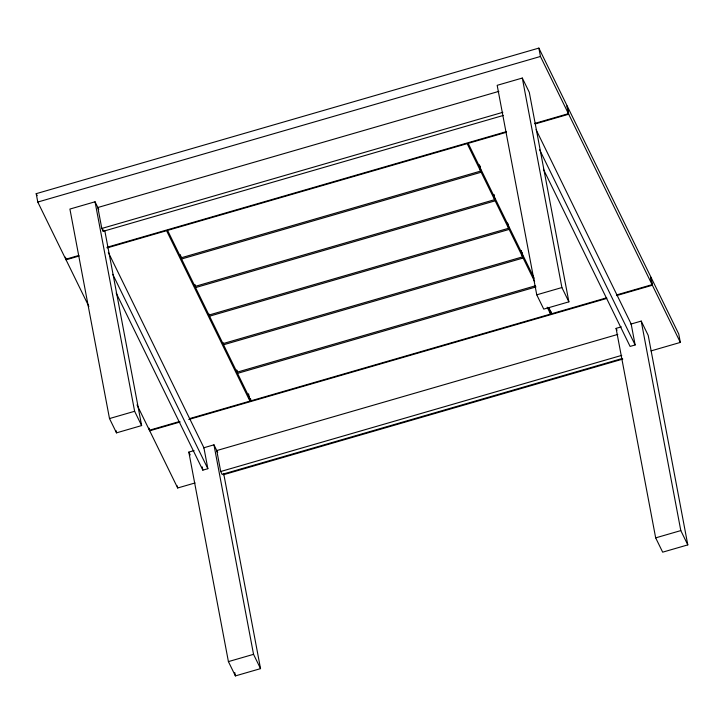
<?xml version="1.0" encoding="UTF-8"?>
<svg xmlns="http://www.w3.org/2000/svg" width="724" height="724" viewBox="0 0 724 724"><rect width="100%" height="100%" fill="white"/><g stroke="black" fill="none" stroke-linecap="round" stroke-linejoin="round"><path stroke-width="1.09" d="M78.789 255.463L65.766 259.237L37.784 202.05L36.2 193.67L538.864 48.092L566.838 105.279L568.421 113.659L534.774 123.406M37.784 202.05L540.448 56.472L568.421 113.659M98.772 209.408L95.043 201.788L69.911 209.064L109.496 418.562L116.492 432.862L141.623 425.576L104.763 230.494M522.312 78.047L497.171 85.323L536.755 294.822L543.751 309.121L568.883 301.845L529.298 92.346L522.312 78.047L561.896 287.546L568.883 301.845M498.89 91.36L97.84 207.507L101.803 228.458L103.197 231.309L503.162 115.487M101.803 228.458L502.845 112.311M107.016 247.282L506.547 131.587M65.649 257.708L66.047 259.807L79.016 256.052M107.125 247.907L166.574 230.694L249.952 401.114L189.417 418.644M506.004 132.392L468.175 143.352L534.185 278.26M535.19 123.94L568.702 114.229L652.08 284.65L616.414 294.985M480.6 171.09L467.17 143.642L167.579 230.404L181.009 257.853L480.6 171.09L479.406 164.8M181.57 258.993L481.161 172.231L494.592 199.679L195 286.442L181.57 258.993L181.172 256.902M195.561 287.591L495.144 200.829L508.574 228.277L208.992 315.04L195.561 287.591L194.964 284.442M209.553 316.18L509.135 229.418L522.565 256.875L222.983 343.628L209.553 316.18L209.155 314.089M223.146 342.678L223.535 344.778L523.126 258.016L534.638 281.546M223.535 344.778L236.965 372.227L535.47 285.781M236.938 370.226L237.526 373.367L536.031 286.921M109.496 418.562L134.628 411.286L141.623 425.576M536.755 294.822L561.896 287.546M137.017 404.87L149.425 430.228L179.688 421.459M237.526 373.367L250.957 400.815L550.548 314.062L549.552 308.822M548.575 307.682L551.552 313.764L606.685 297.799M149.307 428.699L149.705 430.798L180.104 421.992M188.783 419.477L606.766 298.433M616.54 295.6L652.36 285.229L680.343 342.416L651.03 350.905M223.671 473.541L260.54 668.632L235.4 675.908L228.413 661.609L188.828 452.111L194.059 450.599M203.489 447.866L213.96 444.835L217.689 452.455M630.749 324.126L641.22 321.094L648.215 335.393L687.8 544.891L662.668 552.168L655.673 537.869L616.088 328.379L621.328 326.859M617.798 334.407L216.757 450.554L220.711 471.505L222.114 474.365L622.079 358.534M116.175 293.021L202.838 470.148L207.86 468.7L203.906 447.749L108.329 252.395M536.086 129.668L631.165 324.008L635.129 344.959L630.097 346.416L543.434 169.28M220.711 471.505L621.762 355.357M149.705 430.798L177.679 487.985L195.055 482.953M223.282 474.781L622.803 359.077M228.413 661.609L253.545 654.333L260.54 668.632M655.673 537.869L680.804 530.592L687.8 544.891M539.552 149.606L635.129 344.959M616.088 328.379L617.02 330.28M547.19 307.193L550.548 314.062M112.781 274.36L207.86 468.7M188.828 452.111L190.222 454.971M36.2 193.67L37.177 195.67M66.047 259.807L88.871 306.469M680.343 342.416L678.759 334.036L650.776 276.849L652.36 285.229M652.08 284.65L650.505 276.269L567.118 105.849L568.702 114.229M641.22 321.094L680.804 530.592M538.864 48.092L540.448 56.472M551.154 311.673L551.552 313.764M522.14 252.776L523.126 258.016M521.38 250.585L522.565 256.875M508.148 224.187L509.135 229.418M507.587 223.037L508.574 228.277M493.958 194.539L495.144 200.829M493.596 194.448L494.592 199.679M479.967 165.95L481.161 172.231M250.567 398.725L250.957 400.815M248.567 393.775L249.952 401.114M236.576 370.127L236.965 372.227M180.421 254.703L181.009 257.853M213.96 444.835L253.545 654.333M202.213 466.844L202.838 470.148M234.775 672.578L235.4 675.908M177.28 485.894L177.679 487.985M149.026 428.128L149.425 430.228M102.781 229.11L103.197 231.309M95.043 201.788L134.628 411.286M116.075 430.644L116.492 432.862M65.368 257.138L65.766 259.237"/></g></svg>
